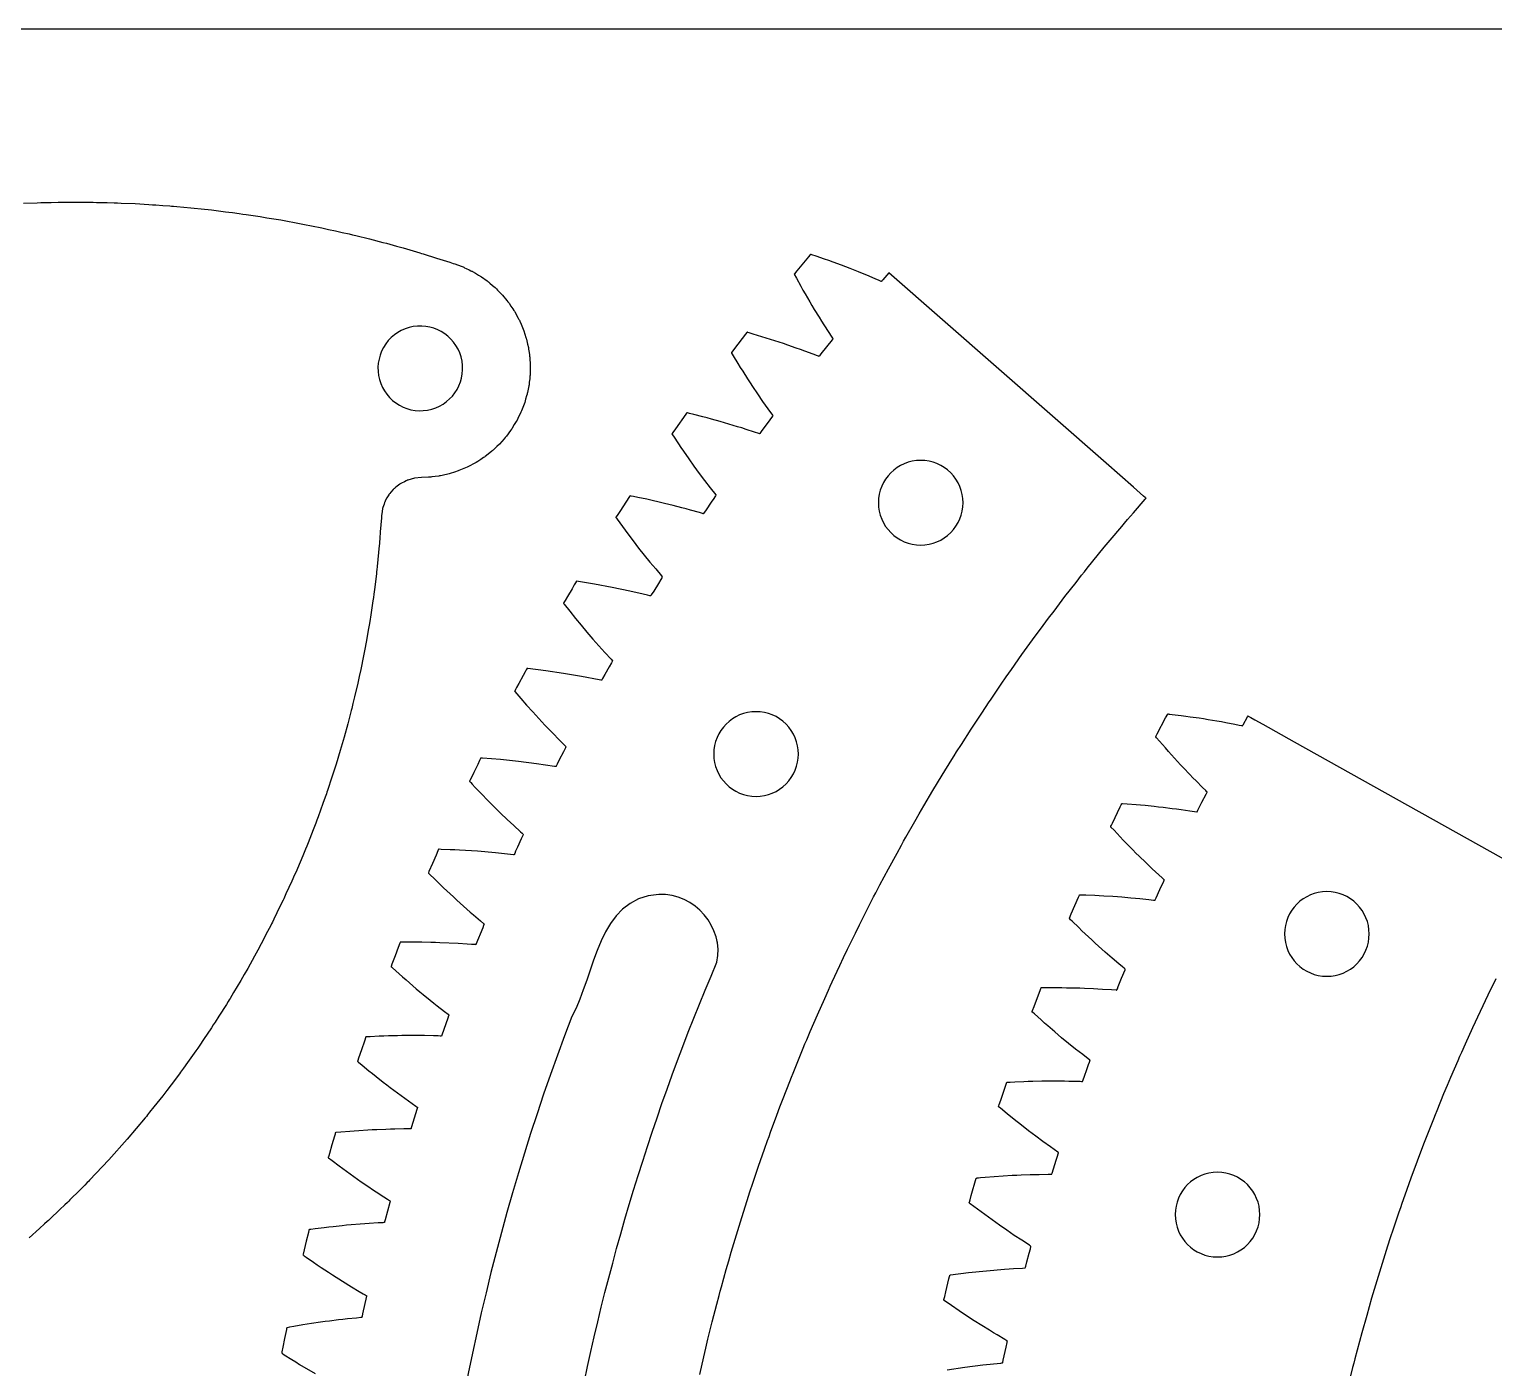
# Model space of a CAD drawing. Extents: x 0 to 264, y 0 to 116.
# Drawn here: x 94.93 to 141.98, y 72.8 to 115.79 of the extents above; entities that cross this region are included whole.
import ezdxf

# ---------------------------------------------------------------- set-up
doc = ezdxf.new("R2010")
doc.units = 0
doc.layers.add('Layer_1', color=7, linetype='CONTINUOUS')

msp = doc.modelspace()

# ---------------------------------------------------------------- linework, layer by layer
at = {"layer": 'Layer_1', "color": 7}
for points in [[(264.018471, 0.141992), (264.018471, 115.786301), (176.058963, 115.786301), (0.139999, 115.786301), (0.139999, 0.141992), (88.099499, 0.141992), (264.018471, 0.141992)], [(94.741836, 110.20103), (95.190237, 110.216456), (95.302389, 110.220404), (95.414524, 110.222987), (95.638809, 110.227398), (95.863116, 110.231787), (95.975269, 110.233251), (96.087401, 110.233694), (96.536092, 110.23539), (96.984761, 110.230246), (97.096913, 110.228956), (97.209048, 110.226396), (97.433353, 110.220388), (97.657641, 110.21432), (97.769677, 110.210603), (97.881734, 110.205825), (98.330018, 110.186566), (98.777933, 110.160528), (98.889893, 110.154057), (99.001758, 110.146236), (99.225444, 110.129868), (99.44917, 110.113476), (99.5052, 110.109375), (99.561207, 110.104465), (99.672975, 110.094835), (100.119829, 110.054351), (100.566087, 110.008089), (100.677661, 109.996535), (100.78902, 109.983073), (101.011764, 109.95607), (101.234505, 109.929086), (101.345808, 109.914622), (101.456958, 109.899216), (101.679237, 109.869345), (101.790424, 109.853919), (101.901495, 109.83849), (102.345165, 109.771045), (102.456062, 109.753674), (102.566651, 109.735377), (102.787947, 109.698765), (103.00926, 109.662132), (103.229955, 109.62165), (103.450689, 109.581166), (103.560987, 109.560944), (103.671113, 109.539738), (104.111191, 109.453014), (104.221105, 109.430826), (104.330729, 109.407715), (104.550111, 109.36051), (104.769378, 109.313266), (104.987971, 109.263155), (105.20658, 109.21304), (105.315797, 109.187985), (105.424786, 109.161002), (105.860421, 109.054053), (106.294496, 108.940809), (106.402982, 108.912844), (106.511158, 108.882993), (106.727334, 108.82323), (106.943511, 108.763469), (107.05132, 108.732653), (107.158937, 108.700838), (107.374128, 108.637242), (107.481745, 108.605444), (107.535842, 108.590018), (107.588956, 108.573629), (108.017451, 108.440931), (108.124391, 108.407189), (108.23104, 108.372501), (108.444304, 108.303131), (108.550953, 108.268423), (108.604067, 108.251072), (108.63015, 108.242038), (108.656233, 108.232409), (108.865848, 108.152424), (108.891911, 108.142775), (108.917029, 108.130258), (108.967264, 108.106165), (109.068393, 108.057975), (109.118629, 108.033882), (109.143729, 108.021366), (109.156317, 108.015298), (109.168847, 108.008383), (109.265553, 107.95151), (109.362243, 107.894656), (109.410528, 107.866711), (109.422133, 107.859432), (109.433716, 107.851324), (109.456903, 107.834932), (109.639546, 107.705028), (109.662733, 107.68864), (109.674316, 107.680433), (109.684955, 107.671342), (109.727469, 107.634713), (109.812475, 107.562433), (109.897463, 107.49017), (109.908083, 107.48106), (109.917755, 107.47143), (109.937062, 107.451189), (109.97668, 107.410704), (110.133353, 107.250543), (110.274854, 107.0769), (110.310591, 107.033529), (110.327985, 107.011363), (110.33679, 107.000748), (110.344588, 106.989194), (110.407374, 106.896671), (110.47016, 106.80415), (110.501072, 106.757908), (110.516515, 106.734777), (110.53005, 106.710683), (110.637549, 106.51418), (110.6646, 106.465029), (110.67126, 106.452512), (110.67684, 106.439973), (110.688422, 106.413955), (110.732866, 106.311203), (110.777311, 106.208494), (110.799513, 106.157418), (110.81689, 106.104416), (110.887417, 105.89183), (110.896183, 105.864829), (110.900043, 105.851348), (110.90321, 105.837866), (110.91576, 105.782917), (110.940878, 105.673929), (110.965996, 105.56494), (110.969163, 105.551439), (110.971132, 105.53794), (110.975013, 105.509994), (110.982814, 105.455085), (110.998257, 105.344248), (111.006057, 105.289319), (111.009958, 105.261373), (111.011888, 105.247872), (111.012738, 105.23439), (111.024323, 105.010904), (111.027275, 104.955013), (111.027701, 104.941514), (111.027218, 104.927067), (111.02631, 104.899104), (111.022624, 104.787246), (111.018955, 104.675328), (111.017894, 104.647382), (111.014648, 104.619456), (111.008183, 104.563548), (110.995612, 104.452344), (110.989127, 104.396453), (110.985901, 104.368507), (110.98092, 104.340542), (110.936495, 104.121119), (110.930975, 104.094116), (110.928212, 104.080635), (110.924411, 104.067136), (110.908945, 104.013189), (110.878016, 103.905626), (110.847124, 103.798079), (110.807508, 103.693522), (110.766945, 103.588961), (110.746653, 103.536902), (110.736053, 103.510904), (110.723466, 103.485846), (110.625328, 103.284644), (110.601196, 103.234513), (110.572217, 103.186323), (110.514257, 103.08997), (110.456297, 102.993577), (110.441799, 102.969483), (110.425388, 102.946352), (110.392546, 102.901073), (110.260217, 102.72038), (110.251937, 102.708806), (110.242745, 102.698214), (110.224387, 102.677008), (110.187684, 102.634599), (110.113295, 102.550764), (110.038924, 102.466927), (109.95778, 102.389833), (109.876632, 102.312735), (109.836088, 102.274178), (109.815797, 102.2549), (109.80516, 102.24531), (109.79454, 102.236662), (109.618173, 102.098379), (109.573749, 102.063674), (109.551526, 102.04634), (109.528339, 102.030934), (109.434641, 101.970228), (109.340946, 101.909502), (109.293587, 101.878666), (109.282004, 101.871176), (109.269454, 101.864665), (109.244336, 101.851164), (109.045728, 101.74699), (108.995529, 101.720992), (108.943343, 101.699785), (108.839821, 101.656413), (108.73626, 101.613042), (108.710177, 101.60245), (108.683129, 101.593975), (108.630014, 101.577586), (108.416036, 101.510118), (108.19708, 101.460989), (108.142018, 101.44845), (108.114967, 101.442653), (108.086954, 101.438936), (107.975767, 101.424472), (107.8646, 101.410028), (107.836583, 101.406291), (107.823051, 101.404539), (107.809535, 101.403827), (107.753525, 101.400994), (107.529511, 101.38944), (107.306265, 101.367251), (107.090591, 101.305583), (107.077056, 101.30175), (107.064508, 101.295646), (107.03939, 101.283127), (106.989172, 101.258071), (106.888988, 101.207957), (106.863871, 101.19542), (106.851323, 101.189085), (106.840683, 101.180494), (106.796259, 101.145789), (106.707409, 101.077378), (106.662965, 101.042673), (106.652328, 101.034066), (106.647327, 101.029231), (106.642733, 101.023934), (106.624391, 101.00273), (106.550985, 100.917911), (106.514265, 100.875522), (106.495923, 100.854315), (106.486754, 100.843743), (106.482255, 100.83839), (106.478798, 100.832302), (106.423737, 100.735062), (106.368672, 100.63782), (106.361741, 100.625303), (106.358594, 100.619083), (106.356336, 100.612457), (106.3473, 100.586436), (106.328938, 100.533434), (106.293203, 100.427528), (106.284166, 100.401507), (106.281909, 100.394863), (106.280613, 100.388008), (106.278547, 100.374526), (106.270323, 100.319597), (106.253895, 100.208856), (106.24978, 100.18093), (106.247754, 100.167429), (106.246732, 100.153927), (106.242677, 100.098036), (106.209835, 99.651566), (106.193426, 99.428348), (106.185298, 99.31678), (106.180625, 99.260889), (106.175102, 99.204958), (106.13066, 98.759546), (106.108455, 98.53685), (106.097838, 98.425435), (106.091601, 98.369543), (106.084593, 98.313652), (106.028563, 97.869587), (106.00055, 97.647546), (105.986072, 97.536514), (105.978387, 97.480642), (105.969872, 97.425696), (105.90226, 96.983268), (105.868453, 96.761997), (105.85106, 96.651352), (105.842023, 96.596443), (105.832371, 96.541477), (105.752189, 96.100993), (105.71259, 95.880781), (105.692318, 95.770638), (105.681701, 95.715689), (105.670076, 95.660763), (105.578331, 95.222591), (105.531976, 95.003516), (105.508769, 94.893949), (105.497184, 94.83902), (105.484636, 94.784094), (105.380996, 94.348599), (105.32883, 94.130794), (105.302747, 94.021902), (105.290177, 93.967935), (105.276664, 93.913971), (105.16123, 93.481367), (105.045329, 93.048935), (104.918118, 92.619717), (104.790906, 92.190483), (104.652185, 91.764832), (104.513276, 91.33914), (104.494934, 91.286138), (104.476573, 91.233137), (104.438904, 91.12771), (104.363551, 90.916859), (104.213073, 90.495134), (104.194731, 90.442133), (104.17444, 90.390094), (104.133859, 90.285725), (104.052711, 90.076994), (103.890651, 89.659604), (103.870359, 89.607582), (103.849102, 89.555526), (103.805643, 89.452315), (103.718704, 89.245892), (103.545214, 88.833026), (103.501754, 88.729834), (103.45538, 88.627856), (103.36263, 88.423936), (103.177769, 88.0161), (103.131414, 87.914141), (103.108227, 87.863085), (103.084074, 87.81297), (102.986013, 87.611633), (102.789953, 87.209015), (102.740683, 87.108287), (102.71653, 87.058192), (102.690467, 87.008081), (102.586906, 86.809555), (102.3798, 86.412426), (102.27597, 86.213995), (102.167021, 86.018359), (101.94899, 85.627083), (101.840041, 85.431447), (101.726151, 85.238621), (101.497424, 84.853509), (101.38305, 84.660991), (101.354052, 84.612785), (101.324128, 84.56558), (101.264237, 84.471115), (101.024969, 84.092494), (100.905304, 83.903115), (100.875341, 83.85591), (100.844452, 83.808686), (100.781666, 83.716165), (100.532068, 83.344168), (100.40725, 83.158181), (100.344464, 83.065657), (100.279748, 82.974118), (100.020013, 82.609151), (99.8901, 82.426629), (99.825384, 82.335071), (99.792522, 82.289791), (99.758717, 82.245457), (99.48902, 81.887732), (99.354183, 81.708871), (99.286571, 81.619237), (99.252783, 81.5749), (99.217991, 81.531528), (98.938526, 81.181335), (98.798863, 81.006228), (98.729337, 80.918541), (98.694548, 80.875166), (98.65881, 80.831814), (98.080785, 80.146988), (97.484517, 79.477991), (96.870464, 78.825195), (96.831833, 78.784693), (96.792215, 78.74521), (96.713017, 78.666171), (96.555089, 78.50726), (96.239231, 78.189325), (96.199613, 78.149825), (96.159049, 78.111268), (96.077905, 78.034171), (95.915726, 77.879499), (95.591373, 77.570251), (95.55079, 77.531694), (95.509261, 77.494119), (95.426203, 77.418949), (95.259858, 77.268705), (94.927279, 76.96822)], [(122.542963, 107.960005), (122.351998, 107.741813), (122.327845, 107.714833), (122.316263, 107.701351), (122.310296, 107.694513), (122.307305, 107.691104), (122.305818, 107.689427), (122.303808, 107.690006), (122.237142, 107.717951), (122.10356, 107.774805), (121.836375, 107.888224), (121.702404, 107.944133), (121.567567, 107.998079), (121.297754, 108.105163), (121.162722, 108.158164), (121.026628, 108.208276), (120.754422, 108.308888), (120.618329, 108.359002), (120.481059, 108.406226), (120.206536, 108.500675), (120.069302, 108.547879), (120.051909, 108.553772), (120.043315, 108.556719), (120.039031, 108.558183), (120.037042, 108.558355), (120.035574, 108.556623), (120.012406, 108.528657), (119.966032, 108.473748), (119.59231, 108.030436), (119.545955, 107.975507), (119.522768, 107.947562), (119.511185, 107.93406), (119.505335, 107.927149), (119.503038, 107.923624), (119.505199, 107.919656), (119.574762, 107.792833), (119.714716, 107.53909), (119.784278, 107.412265), (119.856716, 107.286888), (120.002675, 107.036514), (120.076062, 106.911346), (120.151415, 106.787298), (120.303361, 106.540489), (120.379679, 106.41715), (120.456946, 106.294643), (120.61468, 106.051511), (120.693897, 105.929983), (120.733495, 105.869277), (120.743147, 105.853871), (120.748089, 105.846262), (120.749325, 105.844357), (120.749018, 105.842545), (120.746159, 105.839003), (120.722991, 105.811075), (120.540814, 105.585568), (120.358634, 105.360058), (120.313224, 105.303204), (120.301642, 105.28874), (120.295715, 105.282597), (120.28722, 105.285794), (120.253413, 105.298313), (120.117591, 105.34939), (119.845983, 105.45154), (119.709966, 105.502617), (119.573003, 105.550804), (119.298966, 105.646214), (119.162003, 105.694401), (119.02396, 105.738738), (118.747698, 105.82739), (118.609559, 105.871704), (118.470646, 105.914114), (118.192378, 105.997005), (118.053273, 106.038433), (118.01852, 106.049027), (118.001124, 106.054206), (117.996761, 106.055496), (117.994599, 106.056134), (117.99296, 106.055092), (117.987437, 106.04793), (117.942992, 105.991073), (117.588194, 105.532547), (117.499325, 105.417857), (117.488705, 105.40341), (117.485945, 105.399809), (117.487508, 105.395976), (117.492218, 105.388255), (117.51056, 105.3574), (117.548248, 105.295731), (117.698743, 105.048075), (117.774079, 104.924217), (117.851363, 104.801554), (118.007728, 104.557537), (118.08598, 104.435529), (118.165194, 104.314388), (118.32737, 104.074146), (118.49034, 103.83448), (118.658211, 103.598167), (118.742254, 103.480032), (118.783783, 103.421231), (118.80502, 103.39136), (118.815657, 103.376897), (118.818169, 103.373219), (118.815465, 103.369579), (118.810078, 103.362277), (118.637572, 103.129374), (118.465047, 102.89643), (118.421587, 102.838614), (118.40033, 102.809706), (118.389713, 102.795262), (118.372317, 102.800444), (118.234485, 102.84576), (117.958805, 102.936336), (117.820956, 102.981636), (117.68216, 103.024045), (117.404354, 103.10788), (117.265442, 103.150289), (117.125874, 103.189792), (116.846138, 103.266886), (116.70628, 103.305444), (116.56592, 103.342076), (116.284446, 103.413374), (116.143701, 103.449024), (116.073191, 103.466375), (116.055798, 103.470419), (116.045178, 103.455956), (116.023921, 103.426105), (115.688737, 102.953092), (115.604713, 102.834861), (115.583456, 102.804968), (115.578224, 102.797593), (115.575599, 102.793876), (115.57473, 102.792025), (115.576006, 102.790159), (115.585638, 102.77473), (115.626202, 102.714007), (115.78695, 102.472916), (115.867112, 102.352354), (115.949225, 102.232655), (116.115648, 101.995379), (116.282845, 101.758719), (116.454984, 101.525468), (116.627315, 101.292468), (116.804937, 101.063377), (116.982598, 100.834306), (116.988138, 100.82716), (116.990899, 100.823579), (116.990938, 100.82175), (116.989665, 100.819881), (116.979025, 100.804452), (116.958753, 100.774582), (116.918173, 100.714838), (116.837045, 100.594854), (116.674463, 100.354881), (116.593335, 100.234894), (116.588258, 100.227421), (116.586731, 100.226227), (116.584549, 100.226865), (116.580186, 100.228095), (116.562793, 100.233026), (116.52802, 100.242675), (116.458478, 100.262916), (116.179225, 100.341938), (116.039638, 100.381441), (115.899393, 100.41807), (115.618285, 100.490333), (115.477773, 100.526963), (115.336735, 100.561651), (114.77097, 100.691959), (114.486794, 100.75074), (114.344715, 100.78061), (114.273223, 100.795074), (114.237468, 100.802451), (114.228606, 100.8043), (114.223315, 100.797577), (114.213643, 100.782131), (113.898576, 100.295563), (113.819361, 100.173957), (113.779763, 100.113253), (113.777291, 100.109421), (113.776074, 100.107533), (113.776461, 100.105664), (113.781789, 100.098363), (113.792426, 100.083899), (113.813683, 100.054991), (113.984473, 99.820798), (114.155917, 99.587123), (114.332187, 99.356994), (114.508669, 99.127034), (114.690364, 98.90116), (114.872062, 98.675247), (115.058797, 98.453513), (115.245879, 98.23205), (115.269047, 98.204105), (115.272002, 98.200656), (115.273449, 98.198903), (115.272309, 98.196979), (115.267559, 98.189313), (115.258023, 98.173887), (115.220355, 98.112199), (115.144036, 97.988939), (114.991608, 97.742417), (114.915309, 97.619157), (114.896003, 97.588341), (114.894786, 97.586416), (114.892836, 97.58632), (114.888414, 97.587379), (114.879591, 97.589478), (114.862215, 97.593695), (114.791707, 97.610066), (114.509364, 97.677532), (114.368233, 97.711254), (114.226636, 97.743072), (113.65865, 97.863135), (113.088079, 97.970315), (112.51517, 98.064743), (112.513045, 98.064896), (112.511888, 98.062951), (112.50961, 98.059043), (112.504996, 98.051242), (112.495804, 98.035835), (112.477465, 98.00498), (112.440743, 97.942349), (112.367339, 97.817548), (112.220124, 97.567945), (112.146701, 97.443146), (112.109998, 97.380513), (112.091656, 97.34968), (112.113859, 97.321714), (112.2943, 97.094875), (112.474934, 96.868096), (112.660763, 96.645575), (112.846629, 96.423071), (113.037397, 96.204707), (113.228478, 95.986611), (113.423881, 95.772487), (113.620056, 95.559033), (113.668361, 95.50505), (113.632607, 95.441437), (113.562099, 95.315095), (113.420192, 95.06243), (113.349704, 94.936067), (113.332308, 94.904272), (113.323429, 94.888863), (113.319007, 94.880949), (113.316535, 94.87754), (113.312095, 94.878387), (113.240603, 94.891888), (112.67061, 95.001667), (112.098184, 95.098503), (111.523729, 95.18234), (110.947443, 95.252712), (110.929101, 95.254908), (110.920104, 95.255986), (110.917846, 95.256277), (110.916263, 95.255255), (110.914138, 95.251287), (110.896744, 95.219472), (110.862937, 95.155876), (110.79434, 95.028072), (110.657764, 94.772517), (110.589187, 94.644732), (110.55538, 94.581116), (110.537986, 94.549321), (110.529452, 94.53293), (110.525165, 94.524937), (110.530011, 94.517966), (110.719816, 94.298832), (110.909639, 94.079698), (111.104271, 93.864783), (111.299193, 93.650156), (111.498456, 93.439497), (111.698515, 93.229608), (111.79974, 93.125818), (111.90222, 93.023281), (112.107198, 92.818187), (112.158402, 92.76713), (112.170949, 92.754574), (112.177359, 92.748179), (112.173498, 92.740167), (112.157087, 92.707367), (112.091405, 92.578233), (111.960237, 92.319867), (111.894535, 92.190658), (111.861693, 92.126079), (111.853509, 92.109691), (111.851443, 92.105666), (111.847351, 92.105587), (111.838373, 92.106956), (111.802635, 92.112386), (111.228567, 92.19913), (110.652667, 92.272355), (110.075241, 92.332119), (109.496541, 92.379343), (109.460803, 92.38221), (109.442462, 92.383655), (109.437983, 92.383963), (109.435993, 92.379882), (109.432076, 92.371714), (109.400219, 92.306194), (109.337413, 92.175615), (109.211649, 91.914534), (109.085885, 91.653453), (109.078048, 91.637084), (109.077159, 91.635061), (109.078683, 91.633404), (109.081813, 91.630111), (109.088027, 91.623524), (109.113148, 91.597505), (109.162398, 91.544484), (109.261789, 91.438962), (109.460592, 91.227916), (109.663639, 91.020917), (109.867443, 90.814706), (109.970522, 90.712728), (110.074834, 90.612019), (110.283484, 90.410702), (110.388569, 90.310784), (110.495297, 90.212559), (110.708694, 90.016268), (110.761808, 89.967099), (110.788856, 89.943026), (110.802372, 89.930506), (110.803047, 89.928773), (110.802121, 89.926693), (110.800227, 89.92257), (110.796482, 89.914346), (110.736594, 89.782517), (110.616331, 89.518834), (110.556441, 89.387006), (110.526497, 89.321465), (110.511051, 89.288705), (110.507286, 89.280481), (110.505415, 89.276341), (110.504275, 89.274644), (110.501997, 89.274896), (110.483656, 89.27688), (109.9065, 89.33951), (109.327992, 89.388662), (108.748539, 89.425292), (108.603545, 89.43215), (108.458454, 89.437619), (108.168389, 89.448191), (108.095931, 89.450926), (108.086878, 89.451273), (108.082359, 89.451448), (108.080776, 89.450446), (108.079867, 89.448366), (108.072705, 89.431995), (108.058227, 89.398272), (108.001232, 89.265266), (107.886571, 88.999179), (107.771906, 88.733108), (107.757426, 88.699385), (107.753836, 88.691065), (107.752947, 88.688966), (107.753314, 88.687176), (107.756576, 88.683979), (107.769107, 88.671459), (107.821293, 88.620383), (107.925029, 88.519119), (108.132499, 88.316624), (108.237412, 88.216591), (108.343559, 88.117827), (108.555877, 87.920246), (108.662721, 87.822253), (108.771185, 87.725879), (108.988135, 87.533441), (109.096813, 87.437045), (109.207498, 87.343581), (109.428986, 87.156321), (109.53969, 87.062855), (109.546602, 87.056999), (109.54834, 87.055537), (109.547858, 87.053533), (109.546178, 87.049334), (109.539363, 87.032965), (109.52581, 86.999222), (109.498779, 86.931774), (109.280692, 86.3949), (109.278973, 86.3907), (109.278124, 86.388581), (109.276385, 86.387889), (109.267331, 86.388505), (109.24899, 86.389738), (109.213252, 86.392165), (109.140794, 86.397019), (108.995995, 86.406649), (108.706316, 86.425927), (108.126262, 86.451945), (107.981191, 86.456241), (107.836101, 86.459071), (107.545844, 86.464753), (107.400733, 86.466237), (107.255567, 86.465619), (106.96531, 86.464388), (106.892852, 86.464098), (106.856149, 86.463926), (106.851611, 86.463906), (106.849353, 86.463906), (106.848484, 86.461865), (106.845261, 86.45339), (106.838792, 86.436056), (106.786643, 86.300759), (106.683277, 86.030144), (106.579927, 85.75953), (106.553844, 85.692085), (106.552221, 85.687848), (106.555523, 85.684803), (106.562279, 85.678758), (106.575795, 85.666239), (106.602843, 85.642145), (106.710731, 85.545289), (106.926521, 85.351578), (107.035084, 85.255221), (107.145325, 85.160776), (107.365749, 84.972282), (107.476146, 84.877814), (107.588589, 84.786275), (107.813455, 84.60306), (107.925898, 84.511521), (108.040272, 84.421907), (108.269382, 84.244104), (108.383951, 84.155432), (108.412909, 84.133264), (108.415689, 84.130261), (108.414165, 84.126005), (108.411114, 84.117474), (108.404993, 84.10012), (108.38086, 84.031709), (108.185534, 83.486244), (108.172984, 83.452502), (108.136284, 83.453427), (108.063843, 83.455256), (107.918735, 83.458897), (107.628591, 83.466235), (107.483405, 83.467948), (107.338238, 83.46814), (107.047981, 83.468583), (106.902775, 83.467468), (106.757684, 83.464231), (106.467427, 83.457779), (106.322357, 83.45387), (106.177342, 83.447207), (105.887373, 83.433706), (105.743076, 83.426176), (105.696701, 83.288835), (105.604937, 83.014081), (105.513172, 82.739326), (105.490002, 82.670896), (105.48425, 82.653545), (105.481374, 82.644974), (105.479943, 82.640678), (105.48031, 82.638849), (105.482049, 82.637424), (105.510062, 82.614273), (105.621926, 82.521752), (105.845729, 82.337303), (105.957768, 82.245765), (106.07187, 82.156131), (106.300019, 81.976979), (106.414102, 81.887348), (106.529999, 81.800621), (106.762299, 81.626958), (106.878411, 81.540234), (106.996063, 81.455435), (107.232419, 81.287358), (107.350673, 81.203501), (107.380617, 81.182298), (107.395097, 81.171706), (107.402492, 81.166448), (107.406178, 81.163846), (107.405368, 81.159706), (107.38413, 81.090316), (107.211817, 80.537146), (107.20118, 80.502458), (107.195792, 80.485107), (107.193108, 80.47648), (107.184749, 80.475382), (107.112291, 80.474148), (106.967124, 80.471761), (106.676848, 80.466946), (106.531757, 80.463246), (106.386763, 80.457393), (106.096697, 80.445836), (105.951723, 80.439345), (105.806827, 80.430043), (105.517148, 80.411746), (105.37225, 80.402444), (105.227662, 80.389928), (104.938449, 80.364869), (104.793841, 80.352353), (104.7755, 80.350752), (104.766443, 80.349942), (104.763759, 80.34145), (104.754107, 80.306765), (104.733815, 80.237392), (104.653653, 79.959053), (104.573493, 79.680737), (104.553202, 79.611344), (104.543547, 79.576659), (104.538509, 79.559325), (104.537273, 79.554973), (104.536635, 79.552797), (104.538218, 79.551333), (104.54544, 79.545883), (104.661047, 79.458194), (104.892402, 79.283185), (105.008028, 79.195476), (105.125492, 79.110676), (105.360879, 78.941253), (105.478631, 78.856453), (105.597734, 78.773559), (105.837197, 78.609757), (105.956879, 78.527828), (106.077622, 78.447844), (106.32085, 78.289802), (106.442442, 78.21078), (106.503318, 78.17126), (106.518764, 78.161631), (106.522568, 78.159144), (106.523841, 78.157683), (106.523262, 78.155487), (106.520945, 78.146744), (106.511621, 78.112056), (106.362686, 77.552147), (106.344345, 77.481791), (106.339694, 77.46444), (106.339076, 77.462281), (106.336815, 77.462166), (106.33228, 77.461897), (106.323223, 77.461378), (106.286523, 77.459259), (106.141624, 77.450784), (105.85185, 77.433449), (105.706954, 77.424379), (105.562248, 77.412805), (105.272956, 77.388712), (105.128252, 77.377135), (104.983935, 77.361748), (104.695221, 77.330896), (104.550904, 77.315466), (104.406895, 77.29717), (104.119051, 77.259575), (103.975117, 77.241262), (103.939382, 77.236563), (103.921041, 77.234232), (103.919378, 77.233269), (103.918859, 77.231054), (103.917778, 77.226662), (103.915633, 77.21786), (103.898237, 77.147488), (103.82966, 76.866107), (103.761083, 76.584708), (103.727278, 76.444018), (103.72388, 76.426664), (103.738341, 76.416052), (103.768305, 76.395812), (103.828192, 76.354384), (104.06667, 76.189197), (104.18587, 76.106322), (104.306421, 76.025375), (104.548779, 75.865869), (104.669909, 75.785884), (104.791987, 75.707844), (105.284713, 75.401486), (105.534429, 75.253726), (105.659245, 75.179538), (105.722011, 75.142909), (105.752923, 75.124592), (105.760723, 75.119989), (105.764624, 75.117678), (105.766571, 75.116524), (105.766805, 75.114616), (105.762885, 75.097282), (105.637584, 74.531672), (105.622138, 74.461316), (105.61432, 74.425669), (105.612351, 74.416827), (105.610516, 74.413361), (105.606017, 74.412898), (105.587656, 74.411109), (105.443243, 74.396625), (105.154434, 74.367734), (105.010018, 74.353271), (104.866008, 74.334957), (104.577952, 74.299307), (104.433923, 74.280991), (104.2903, 74.260769), (104.003249, 74.21836), (103.859703, 74.197154), (103.716427, 74.174026), (103.430417, 74.124874), (103.287353, 74.099818), (103.21588, 74.087299), (103.206942, 74.085738), (103.204701, 74.085354), (103.203948, 74.083466), (103.203059, 74.079018), (103.199509, 74.061684), (103.192442, 74.026017), (103.135447, 73.742017), (103.078455, 73.458016), (103.050442, 73.31596), (103.043335, 73.280329), (103.04158, 73.271431), (103.048839, 73.266424), (103.064285, 73.256795), (103.125157, 73.218238), (103.370315, 73.063179), (103.492873, 72.986065), (103.616419, 72.909952), (104.114552, 72.61245)], [(116.470004, 72.588397), (116.598759, 73.153197), (116.631582, 73.29439), (116.666374, 73.435097), (116.734951, 73.716382), (116.87278, 74.279103), (117.019705, 74.839494), (117.093128, 75.119642), (117.129851, 75.259754), (117.168484, 75.399307), (117.324559, 75.957196), (117.402791, 76.23617), (117.484903, 76.514026), (117.649995, 77.069312), (117.734035, 77.346553), (117.820956, 77.622849), (117.995141, 78.17546), (118.039546, 78.313337), (118.084956, 78.45079), (118.17672, 78.725624), (118.360249, 79.275113), (118.552372, 79.821735), (118.647997, 80.095045), (118.696303, 80.231691), (118.746521, 80.367567), (118.947542, 80.911009), (119.047997, 81.182681), (119.152503, 81.452892), (119.362406, 81.992947), (119.414572, 82.127973), (119.468652, 82.2625), (119.578004, 82.530784), (119.796693, 83.06739), (119.851754, 83.201149), (119.908749, 83.334423), (120.022445, 83.600897), (120.250306, 84.133631), (120.486483, 84.662803), (120.604506, 84.927429), (120.663451, 85.05976), (120.724303, 85.191109), (120.969154, 85.716333), (121.091539, 85.978935), (121.217687, 86.239804), (121.471052, 86.760964), (121.598862, 87.020984), (121.729839, 87.279446), (121.991696, 87.79637), (122.057377, 87.925312), (122.125009, 88.053483), (122.260137, 88.309845), (122.530684, 88.822338), (122.809471, 89.330499), (122.948847, 89.58453), (123.018392, 89.711544), (123.089884, 89.837599), (123.376879, 90.341117), (123.520406, 90.592837), (123.667407, 90.842632), (123.962606, 91.341451), (124.111154, 91.590264), (124.262825, 91.837169), (124.566135, 92.331077), (124.642437, 92.454242), (124.720666, 92.576424), (124.876377, 92.820922), (125.187891, 93.309705), (125.507242, 93.793502), (125.666929, 94.035383), (125.747111, 94.156333), (125.828239, 94.276105), (126.155391, 94.754587), (126.319015, 94.993866), (126.485941, 95.230854), (126.820933, 95.703923), (126.989482, 95.939754), (127.160847, 96.173544), (127.503465, 96.641144), (127.589418, 96.757547), (127.677342, 96.873105), (127.852455, 97.104101), (128.203085, 97.565808), (128.560779, 98.022122), (128.739581, 98.250231), (128.829395, 98.36413), (128.920215, 98.476779), (129.285227, 98.927237), (129.467714, 99.152439), (129.653736, 99.374768), (130.026009, 99.819333), (130.118759, 99.930441), (130.213399, 100.040296), (130.403106, 100.259546), (130.782543, 100.698046), (130.806675, 100.72501), (130.806754, 100.726627), (130.805055, 100.728128), (130.801658, 100.731114), (130.794822, 100.737083), (130.781287, 100.74862), (130.72723, 100.796827), (130.618069, 100.892238), (130.399863, 101.083234), (129.527026, 101.847255), (122.544276, 107.959754)], [(124.414732, 72.73417), (124.988992, 72.819952), (125.565086, 72.892231), (126.142609, 72.950993), (126.178347, 72.954634), (126.196708, 72.956462), (126.200569, 72.95762), (126.201571, 72.962048), (126.203521, 72.97087), (126.218987, 73.041222), (126.249879, 73.182587), (126.312662, 73.465354), (126.343593, 73.606719), (126.351411, 73.642367), (126.355023, 73.65974), (126.339577, 73.668947), (126.276772, 73.705576), (126.027098, 73.853317), (125.90228, 73.927524), (125.778271, 74.002674), (125.532128, 74.156401), (125.28651, 74.310785), (125.044132, 74.470271), (124.801969, 74.629953), (124.563491, 74.79514), (124.324993, 74.960311), (124.311481, 74.970922), (124.315765, 74.988273), (124.324339, 75.023924), (124.341732, 75.094279), (124.37552, 75.234986), (124.444097, 75.516387), (124.477924, 75.657078), (124.495317, 75.72743), (124.503871, 75.763081), (124.506014, 75.771883), (124.507094, 75.776274), (124.508446, 75.777564), (124.510707, 75.777852), (124.529048, 75.780203), (125.104737, 75.85539), (125.682084, 75.917061), (126.260708, 75.965248), (126.40549, 75.974857), (126.550386, 75.983332), (126.840163, 76.000683), (126.912621, 76.004939), (126.921675, 76.005461), (126.926193, 76.00573), (126.927661, 76.009737), (126.932315, 76.027068), (126.94162, 76.061756), (126.979288, 76.201676), (127.053656, 76.48163), (127.091344, 76.62157), (127.109703, 76.691925), (127.112039, 76.700688), (127.105438, 76.706002), (127.089972, 76.715651), (127.060029, 76.73493), (126.816801, 76.892974), (126.574076, 77.051786), (126.334633, 77.215608), (126.095345, 77.379641), (125.859938, 77.549065), (125.62455, 77.718471), (125.392928, 77.893116), (125.161576, 78.068088), (125.132595, 78.090254), (125.125356, 78.095743), (125.127712, 78.10439), (125.13273, 78.121744), (125.153002, 78.191134), (125.193586, 78.330284), (125.354218, 78.886922), (125.355474, 78.891274), (125.356109, 78.89343), (125.358274, 78.893758), (125.367308, 78.894548), (125.385649, 78.896128), (125.421387, 78.899323), (125.493845, 78.905679), (125.638453, 78.918198), (125.927668, 78.943273), (126.507026, 78.980849), (126.652017, 78.98815), (126.796992, 78.994003), (127.087077, 79.005577), (127.232148, 79.010067), (127.377334, 79.012455), (127.667611, 79.017289), (127.740049, 79.018503), (127.776772, 79.019098), (127.78129, 79.019174), (127.783105, 79.019829), (127.783759, 79.021988), (127.786463, 79.030616), (127.791851, 79.047969), (127.83531, 79.18625), (127.921283, 79.462836), (127.964743, 79.601136), (127.986, 79.670509), (127.996637, 79.705214), (127.997159, 79.707314), (127.995285, 79.708643), (127.991616, 79.711282), (127.984222, 79.71652), (127.969741, 79.727115), (127.733369, 79.895189), (127.497095, 80.063442), (127.264795, 80.237101), (127.032495, 80.410764), (126.804039, 80.589549), (126.575891, 80.768681), (126.351391, 80.95238), (126.127589, 81.136826), (126.071579, 81.183068), (126.070826, 81.184801), (126.07154, 81.186957), (126.072971, 81.191233), (126.075846, 81.199824), (126.081581, 81.217177), (126.093183, 81.251863), (126.139538, 81.389183), (126.323474, 81.938597), (126.336004, 81.972319), (126.372727, 81.973996), (126.445145, 81.977346), (126.59016, 81.984009), (126.880146, 81.997511), (127.025217, 82.00221), (127.170307, 82.005447), (127.460564, 82.011915), (127.605734, 82.013823), (127.75092, 82.013611), (128.041177, 82.013188), (128.186363, 82.012302), (128.331454, 82.008624), (128.621615, 82.001323), (128.694073, 81.999514), (128.730776, 81.998589), (128.749117, 81.998126), (128.758191, 81.997914), (128.762749, 81.997798), (128.764987, 81.997742), (128.766127, 81.99932), (128.815397, 82.135678), (128.913052, 82.408409), (128.962322, 82.544787), (128.986455, 82.613195), (128.999025, 82.646938), (129.005124, 82.664292), (129.008195, 82.672803), (129.008948, 82.674943), (129.00835, 82.676695), (129.004797, 82.679447), (128.775663, 82.85725), (128.54655, 83.035072), (128.321395, 83.217885), (128.096529, 83.401081), (127.875408, 83.588705), (127.654984, 83.777215), (127.545919, 83.872609), (127.438054, 83.969465), (127.222146, 84.163174), (127.168069, 84.211363), (127.154534, 84.22388), (127.147797, 84.229948), (127.146115, 84.231449), (127.1466, 84.233492), (127.148201, 84.237728), (127.160771, 84.271451), (127.212917, 84.406749), (127.419732, 84.948073), (127.4323, 84.981796), (127.438748, 84.99913), (127.441974, 85.007605), (127.450873, 85.007893), (127.523313, 85.008201), (127.6685, 85.008799), (127.958777, 85.010032), (128.103847, 85.009358), (128.248938, 85.006527), (128.539195, 85.000843), (128.684285, 84.997378), (128.82926, 84.991098), (129.119246, 84.978582), (129.264241, 84.972302), (129.40904, 84.962653), (129.698719, 84.943394), (129.843522, 84.933745), (129.861863, 84.932531), (129.870589, 84.932435), (129.874007, 84.940812), (129.88752, 84.974554), (129.914588, 85.042003), (130.023633, 85.310421), (130.132698, 85.578801), (130.139494, 85.595189), (130.141229, 85.599369), (130.137775, 85.602315), (130.130844, 85.608152), (130.10283, 85.631283), (130.047766, 85.678487), (129.937061, 85.771973), (129.715593, 85.95923), (129.497853, 86.150806), (129.280903, 86.343264), (129.173498, 86.440679), (129.067351, 86.539479), (128.855016, 86.737024), (128.749541, 86.836479), (128.645807, 86.937785), (128.438317, 87.14024), (128.386151, 87.191334), (128.360085, 87.216372), (128.347518, 87.228909), (128.345125, 87.232222), (128.3469, 87.236382), (128.35051, 87.244702), (128.407485, 87.377688), (128.63679, 87.909846), (128.665788, 87.976369), (128.672931, 87.992718), (128.674303, 87.994067), (128.676581, 87.993991), (128.681119, 87.993799), (128.690172, 87.993471), (128.726875, 87.992102), (128.871966, 87.986633), (129.162051, 87.976041), (129.307026, 87.969973), (129.451921, 87.961075), (129.741696, 87.943724), (129.886594, 87.934845), (130.031202, 87.922306), (130.320398, 87.89725), (130.465006, 87.884711), (130.609303, 87.869305), (130.897842, 87.837507), (131.042142, 87.822081), (131.07788, 87.818132), (131.096238, 87.816188), (131.104174, 87.831574), (131.134098, 87.897135), (131.254286, 88.160795), (131.374546, 88.424458), (131.389992, 88.457236), (131.393757, 88.46546), (131.395628, 88.469583), (131.395377, 88.471412), (131.393717, 88.472953), (131.380185, 88.485472), (131.327071, 88.534621), (131.220323, 88.632826), (131.006946, 88.829137), (130.901375, 88.928476), (130.797063, 89.029184), (130.588413, 89.230502), (130.484756, 89.331885), (130.382854, 89.435), (130.179033, 89.641229), (130.077306, 89.744556), (129.977936, 89.850079), (129.779152, 90.061124), (129.679742, 90.166644), (129.673545, 90.173251), (129.670435, 90.176545), (129.671882, 90.180533), (129.679742, 90.196921), (129.695205, 90.229682), (129.727063, 90.295202), (129.978514, 90.817344), (130.010388, 90.882885), (130.025834, 90.915645), (130.029774, 90.92381), (130.030739, 90.925853), (130.032766, 90.926082), (130.037284, 90.925718), (130.055643, 90.924293), (130.200329, 90.912716), (130.489737, 90.889588), (130.634421, 90.878031), (130.778837, 90.863587), (131.06755, 90.833696), (131.211963, 90.818287), (131.355993, 90.800936), (131.643933, 90.764304), (131.787866, 90.746007), (131.931605, 90.725766), (132.21858, 90.682394), (132.362126, 90.660245), (132.433579, 90.649634), (132.442557, 90.648285), (132.444623, 90.648305), (132.445647, 90.650308), (132.447693, 90.654353), (132.455897, 90.670722), (132.472309, 90.703502), (132.603497, 90.961868), (132.734668, 91.220234), (132.767507, 91.284789), (132.769556, 91.288853), (132.770598, 91.290857), (132.76917, 91.292494), (132.762777, 91.298906), (132.75021, 91.311425), (132.724127, 91.337446), (132.621647, 91.439983), (132.416666, 91.645057), (132.314882, 91.748269), (132.214891, 91.853233), (132.014855, 92.063121), (131.915078, 92.168258), (131.817598, 92.275533), (131.62258, 92.490121), (131.52512, 92.597396), (131.429492, 92.706676), (131.239689, 92.92581), (131.145026, 93.035394), (131.120856, 93.062377), (131.117902, 93.065806), (131.117092, 93.067595), (131.118173, 93.069579), (131.12244, 93.077572), (131.130971, 93.093963), (131.164779, 93.157576), (131.43795, 93.668703), (131.506547, 93.796488), (131.509, 93.799877), (131.513495, 93.799302), (131.522512, 93.798221), (131.540854, 93.796025), (131.576592, 93.791653), (131.64903, 93.782874), (131.937165, 93.748166), (132.08129, 93.730815), (132.225028, 93.710591), (132.512311, 93.669146), (132.655934, 93.64796), (132.799173, 93.624809), (133.085394, 93.57568), (133.228438, 93.551567), (133.371308, 93.525546), (133.656256, 93.469655), (133.798739, 93.441712), (133.870234, 93.42823), (133.90595, 93.421276), (133.90819, 93.420833), (133.909714, 93.421911), (133.911916, 93.42586), (133.916338, 93.433756), (133.92518, 93.449182), (134.066486, 93.702155), (134.083882, 93.733953), (134.085254, 93.734935), (134.087241, 93.733818), (134.0912, 93.731585), (134.099114, 93.727174), (134.11458, 93.718335), (134.178331, 93.682685), (134.304964, 93.612329), (134.55823, 93.470753), (135.571236, 92.904488), (143.675204, 88.373997)], [(142.042106, 85.286751), (141.787372, 84.766226), (141.540111, 84.242176), (141.294646, 83.717263), (141.056941, 83.188765), (140.938126, 82.924506), (140.879201, 82.792192), (140.822228, 82.65911), (140.593191, 82.126856), (140.478722, 81.860692), (140.368615, 81.592677), (140.148268, 81.056765), (140.093206, 80.922797), (140.040092, 80.788075), (139.934329, 80.518347), (139.722787, 79.97895), (139.51935, 79.436488), (139.317654, 78.893334), (139.123891, 78.34731), (139.027027, 78.074289), (138.978722, 77.937527), (138.932347, 77.800209), (138.747486, 77.251103), (138.654736, 76.97654), (138.566833, 76.700532), (138.391045, 76.148444), (138.346601, 76.010429), (138.304087, 75.871857), (138.221029, 75.594408), (138.054297, 75.039601), (137.895883, 74.482387), (137.73923, 73.924595), (137.590742, 73.36457), (137.51637, 73.084614), (137.479687, 72.944502), (137.444878, 72.80389), (137.305598, 72.241571)]]:
    msp.add_lwpolyline(points, dxfattribs=at)
for points in [[(115.16123, 88.001165), (115.16123, 88.001165)], [(117.028196, 86.476504), (117.028196, 86.476504)]]:
    msp.add_lwpolyline(points, close=True, dxfattribs=at)
for points in [[(108.834256, 105.126443), (108.707386, 105.866757), (108.004416, 106.36406), (107.264115, 106.237208)], [(107.264115, 106.237208), (106.908605, 106.176293), (106.591854, 105.976643), (106.383545, 105.682181)], [(106.383545, 105.682181), (106.175236, 105.387718), (106.092431, 105.022563), (106.153348, 104.667044)], [(107.723514, 103.556283), (108.463814, 103.683144), (108.961107, 104.386124), (108.834256, 105.126443)], [(106.153348, 104.667044), (106.214273, 104.311528), (106.413928, 103.994775), (106.708392, 103.786466)], [(106.708392, 103.786466), (107.002855, 103.578158), (107.368005, 103.495359), (107.723514, 103.556283)], [(123.570088, 101.942084), (122.818993, 101.942084), (122.210109, 101.333192), (122.210108, 100.582084)], [(124.531756, 101.543758), (124.276704, 101.798809), (123.930782, 101.942091), (123.570088, 101.942084)], [(124.930095, 100.582084), (124.930094, 100.942783), (124.786807, 101.288708), (124.531756, 101.543758)], [(122.210108, 100.582084), (122.210111, 99.830977), (122.818994, 99.222086), (123.570088, 99.222086)], [(124.531755, 99.620411), (124.786806, 99.875461), (124.930093, 100.221385), (124.930095, 100.582084)], [(123.570088, 99.222086), (123.930781, 99.222079), (124.276703, 99.365361), (124.531755, 99.620411)], [(118.280632, 93.871415), (117.529536, 93.871415), (116.920652, 93.262522), (116.920651, 92.511414)], [(119.242299, 93.473089), (118.987247, 93.728139), (118.641325, 93.871422), (118.280632, 93.871415)], [(119.640638, 92.511414), (119.640637, 92.872114), (119.49735, 93.218039), (119.242299, 93.473089)], [(116.920651, 92.511414), (116.920654, 91.760308), (117.529537, 91.151417), (118.280632, 91.151417)], [(119.242298, 91.549742), (119.497349, 91.804791), (119.640636, 92.150716), (119.640638, 92.511414)], [(118.280632, 91.151417), (118.641324, 91.15141), (118.987246, 91.294692), (119.242298, 91.549742)], [(115.16123, 88.001165), (113.178747, 87.887438), (113.116583, 85.436676), (112.36271, 84.082024)], [(117.024889, 85.830481), (117.253973, 86.941578), (116.319728, 88.042533), (115.16123, 88.001165)], [(136.616039, 88.09267), (135.864944, 88.092669), (135.25606, 87.483777), (135.256058, 86.732669)], [(137.577706, 87.694344), (137.322655, 87.949394), (136.976733, 88.092676), (136.616039, 88.09267)], [(137.976046, 86.732669), (137.976045, 87.093368), (137.832758, 87.439293), (137.577706, 87.694344)], [(135.256058, 86.732669), (135.256062, 85.981562), (135.864945, 85.372671), (136.616039, 85.372671)], [(137.577705, 85.770996), (137.832757, 86.026046), (137.976044, 86.37197), (137.976046, 86.732669)], [(117.028196, 86.476504), (117.032906, 86.451739), (117.030834, 86.470414), (117.028196, 86.476504)], [(111.413517, 55.413868), (110.870366, 65.792666), (112.935012, 76.277462), (117.024889, 85.830481)], [(136.616039, 85.372671), (136.976732, 85.372664), (137.322654, 85.515946), (137.577705, 85.770996)], [(112.36271, 84.082024), (107.27722, 70.867242), (106.203524, 56.068), (109.574112, 42.316442)], [(133.103473, 79.079477), (132.352378, 79.079476), (131.743494, 78.470584), (131.743492, 77.719476)], [(134.06514, 78.681151), (133.810089, 78.936201), (133.464167, 79.079483), (133.103473, 79.079477)], [(134.46348, 77.719476), (134.463479, 78.080175), (134.320192, 78.4261), (134.06514, 78.681151)], [(131.743492, 77.719476), (131.743496, 76.968369), (132.352379, 76.359479), (133.103473, 76.359478)], [(134.065139, 76.757803), (134.320191, 77.012853), (134.463478, 77.358777), (134.46348, 77.719476)], [(133.103473, 76.359478), (133.464166, 76.359472), (133.810088, 76.502754), (134.065139, 76.757803)]]:
    msp.add_open_spline(points, degree=3, dxfattribs=at)

doc.saveas('drawing.dxf')
